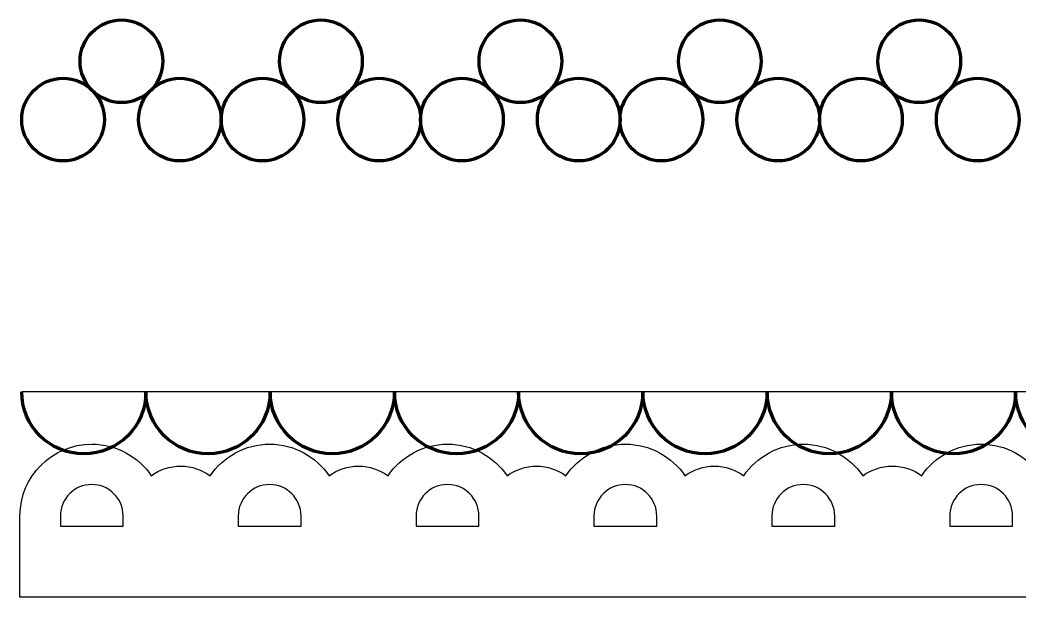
# Model space of a CAD drawing. Header units: centimetres. Extents: x -18.5 to 18.5, y -10.1 to 10.4.
# Drawn here: x -17.93 to -10.27, y -3.81 to 0.62 of the extents above; entities that cross this region are included whole.
import ezdxf

# ---------------------------------------------------------------- set-up
doc = ezdxf.new("R2010")
doc.units = ezdxf.units.CM
doc.header["$MEASUREMENT"] = 0
doc.layers.add('Layer 1', color=7, linetype='Continuous')

msp = doc.modelspace()

# ---------------------------------------------------------------- linework, layer by layer
at = {"layer": 'Layer 1', "color": 7, "lineweight": 211}
for centre, major_axis in [((-17.1543, 0.30248), (0, 0.31686)), ((-15.62509, 0.30248), (0, 0.31686)), ((-14.09587, 0.30248), (0, 0.31686)), ((-12.56666, 0.30248), (0, 0.31686)), ((-11.03745, 0.30248), (0, 0.31686)), ((-17.60205, -0.14524), (0, 0.31686)), ((-16.70655, -0.14524), (0, 0.31686)), ((-16.07284, -0.14524), (0, 0.31686)), ((-15.17733, -0.14524), (0, 0.31686)), ((-14.54363, -0.14524), (0, 0.31686)), ((-13.64812, -0.14524), (0, 0.31686)), ((-13.01442, -0.14524), (0, 0.31686)), ((-12.11893, -0.14524), (0, 0.31684)), ((-11.4852, -0.14524), (0, 0.31686)), ((-10.5897, -0.14524), (0, 0.31686))]:
    msp.add_ellipse(centre, major_axis=major_axis, ratio=1, dxfattribs=at)
at = {"layer": 'Layer 1', "color": 7}
for points, knots in [([(-16.96642, -2.23384), (-16.96642, -2.49686), (-17.17965, -2.71009), (-17.44267, -2.71009), (-17.44267, -2.71009), (-17.70569, -2.71009), (-17.91892, -2.49686), (-17.91892, -2.23384), (-17.91892, -2.23384), (-17.91892, -2.23384), (-16.96642, -2.23384), (-16.96642, -2.23384)], [0, 0, 0, 0, 0.25, 0.25, 0.25, 0.25, 0.5, 0.5, 0.5, 0.5, 1, 1, 1, 1]), ([(-16.96642, -2.23384), (-16.96642, -2.23384), (-16.96642, -2.23384), (-16.96642, -2.23384), (-16.96642, -2.23384), (-16.96642, -2.23384), (-16.96642, -2.23384), (-16.96642, -2.23384)], [0, 0, 0, 0, 0.3333333, 0.3333333, 0.3333333, 0.3333333, 1, 1, 1, 1]), ([(-16.01392, -2.23384), (-16.01392, -2.49686), (-16.22715, -2.71009), (-16.49017, -2.71009), (-16.49017, -2.71009), (-16.75319, -2.71009), (-16.96642, -2.49686), (-16.96642, -2.23384), (-16.96642, -2.23384), (-16.96642, -2.23384), (-16.01392, -2.23384), (-16.01392, -2.23384)], [0, 0, 0, 0, 0.25, 0.25, 0.25, 0.25, 0.5, 0.5, 0.5, 0.5, 1, 1, 1, 1]), ([(-16.01392, -2.23384), (-16.01392, -2.23384), (-16.01392, -2.23384), (-16.01392, -2.23384), (-16.01392, -2.23384), (-16.01392, -2.23384), (-16.01392, -2.23384), (-16.01392, -2.23384)], [0, 0, 0, 0, 0.3333333, 0.3333333, 0.3333333, 0.3333333, 1, 1, 1, 1]), ([(-15.06142, -2.23384), (-15.06142, -2.49686), (-15.27465, -2.71009), (-15.53767, -2.71009), (-15.53767, -2.71009), (-15.80069, -2.71009), (-16.01392, -2.49686), (-16.01392, -2.23384), (-16.01392, -2.23384), (-16.01392, -2.23384), (-15.06142, -2.23384), (-15.06142, -2.23384)], [0, 0, 0, 0, 0.25, 0.25, 0.25, 0.25, 0.5, 0.5, 0.5, 0.5, 1, 1, 1, 1]), ([(-15.06142, -2.23384), (-15.06142, -2.23384), (-15.06142, -2.23384), (-15.06142, -2.23384), (-15.06142, -2.23384), (-15.06142, -2.23384), (-15.06142, -2.23384), (-15.06142, -2.23384)], [0, 0, 0, 0, 0.3333333, 0.3333333, 0.3333333, 0.3333333, 1, 1, 1, 1]), ([(-14.10892, -2.23384), (-14.10892, -2.49686), (-14.32215, -2.71009), (-14.58517, -2.71009), (-14.58517, -2.71009), (-14.84819, -2.71009), (-15.06142, -2.49686), (-15.06142, -2.23384), (-15.06142, -2.23384), (-15.06142, -2.23384), (-14.10892, -2.23384), (-14.10892, -2.23384)], [0, 0, 0, 0, 0.25, 0.25, 0.25, 0.25, 0.5, 0.5, 0.5, 0.5, 1, 1, 1, 1]), ([(-14.10892, -2.23384), (-14.10892, -2.23384), (-14.10892, -2.23384), (-14.10892, -2.23384), (-14.10892, -2.23384), (-14.10892, -2.23384), (-14.10892, -2.23384), (-14.10892, -2.23384)], [0, 0, 0, 0, 0.3333333, 0.3333333, 0.3333333, 0.3333333, 1, 1, 1, 1]), ([(-13.15642, -2.23384), (-13.15642, -2.49686), (-13.36965, -2.71009), (-13.63267, -2.71009), (-13.63267, -2.71009), (-13.89569, -2.71009), (-14.10892, -2.49686), (-14.10892, -2.23384), (-14.10892, -2.23384), (-14.10892, -2.23384), (-13.15642, -2.23384), (-13.15642, -2.23384)], [0, 0, 0, 0, 0.25, 0.25, 0.25, 0.25, 0.5, 0.5, 0.5, 0.5, 1, 1, 1, 1]), ([(-13.15642, -2.23384), (-13.15642, -2.23384), (-13.15642, -2.23384), (-13.15642, -2.23384), (-13.15642, -2.23384), (-13.15642, -2.23384), (-13.15642, -2.23384), (-13.15642, -2.23384)], [0, 0, 0, 0, 0.3333333, 0.3333333, 0.3333333, 0.3333333, 1, 1, 1, 1]), ([(-12.20392, -2.23384), (-12.20392, -2.49686), (-12.41715, -2.71009), (-12.68017, -2.71009), (-12.68017, -2.71009), (-12.94319, -2.71009), (-13.15642, -2.49686), (-13.15642, -2.23384), (-13.15642, -2.23384), (-13.15642, -2.23384), (-12.20392, -2.23384), (-12.20392, -2.23384)], [0, 0, 0, 0, 0.25, 0.25, 0.25, 0.25, 0.5, 0.5, 0.5, 0.5, 1, 1, 1, 1]), ([(-12.20392, -2.23384), (-12.20392, -2.23384), (-12.20392, -2.23384), (-12.20392, -2.23384), (-12.20392, -2.23384), (-12.20392, -2.23384), (-12.20392, -2.23384), (-12.20392, -2.23384)], [0, 0, 0, 0, 0.3333333, 0.3333333, 0.3333333, 0.3333333, 1, 1, 1, 1]), ([(-11.25142, -2.23384), (-11.25142, -2.49686), (-11.46465, -2.71009), (-11.72767, -2.71009), (-11.72767, -2.71009), (-11.99069, -2.71009), (-12.20392, -2.49686), (-12.20392, -2.23384), (-12.20392, -2.23384), (-12.20392, -2.23384), (-11.25142, -2.23384), (-11.25142, -2.23384)], [0, 0, 0, 0, 0.25, 0.25, 0.25, 0.25, 0.5, 0.5, 0.5, 0.5, 1, 1, 1, 1]), ([(-11.25142, -2.23384), (-11.25142, -2.23384), (-11.25142, -2.23384), (-11.25142, -2.23384), (-11.25142, -2.23384), (-11.25142, -2.23384), (-11.25142, -2.23384), (-11.25142, -2.23384)], [0, 0, 0, 0, 0.3333333, 0.3333333, 0.3333333, 0.3333333, 1, 1, 1, 1]), ([(-10.29892, -2.23384), (-10.29892, -2.49686), (-10.51215, -2.71009), (-10.77517, -2.71009), (-10.77517, -2.71009), (-11.03822, -2.71009), (-11.25142, -2.49686), (-11.25142, -2.23384), (-11.25142, -2.23384), (-11.25142, -2.23384), (-10.29892, -2.23384), (-10.29892, -2.23384)], [0, 0, 0, 0, 0.25, 0.25, 0.25, 0.25, 0.5, 0.5, 0.5, 0.5, 1, 1, 1, 1]), ([(-10.29892, -2.23384), (-10.29892, -2.23384), (-10.29892, -2.23384), (-10.29892, -2.23384), (-10.29892, -2.23384), (-10.29892, -2.23384), (-10.29892, -2.23384), (-10.29892, -2.23384)], [0, 0, 0, 0, 0.3333333, 0.3333333, 0.3333333, 0.3333333, 1, 1, 1, 1]), ([(-9.34642, -2.23384), (-9.34642, -2.49686), (-9.55965, -2.71009), (-9.82267, -2.71009), (-9.82267, -2.71009), (-10.08569, -2.71009), (-10.29892, -2.49686), (-10.29892, -2.23384), (-10.29892, -2.23384), (-10.29892, -2.23384), (-9.34642, -2.23384), (-9.34642, -2.23384)], [0, 0, 0, 0, 0.25, 0.25, 0.25, 0.25, 0.5, 0.5, 0.5, 0.5, 1, 1, 1, 1])]:
    msp.add_open_spline(points, degree=3, knots=knots, dxfattribs=at)
at = {"layer": 'Layer 1', "lineweight": 211}
for points in [[(-16.96642, -2.23384), (-16.96642, -2.49686), (-17.17965, -2.71009), (-17.44267, -2.71009), (-17.44267, -2.71009), (-17.70569, -2.71009), (-17.91892, -2.49686), (-17.91892, -2.23384)], [(-16.96642, -2.23384), (-16.96642, -2.23384), (-16.96642, -2.23384), (-16.96642, -2.23384), (-16.96642, -2.23384), (-16.96642, -2.23384), (-16.96642, -2.23384), (-16.96642, -2.23384)], [(-16.01392, -2.23384), (-16.01392, -2.49686), (-16.22715, -2.71009), (-16.49017, -2.71009), (-16.49017, -2.71009), (-16.75319, -2.71009), (-16.96642, -2.49686), (-16.96642, -2.23384)], [(-16.01392, -2.23384), (-16.01392, -2.23384), (-16.01392, -2.23384), (-16.01392, -2.23384), (-16.01392, -2.23384), (-16.01392, -2.23384), (-16.01392, -2.23384), (-16.01392, -2.23384)], [(-15.06142, -2.23384), (-15.06142, -2.49686), (-15.27465, -2.71009), (-15.53767, -2.71009), (-15.53767, -2.71009), (-15.80069, -2.71009), (-16.01392, -2.49686), (-16.01392, -2.23384)], [(-15.06142, -2.23384), (-15.06142, -2.23384), (-15.06142, -2.23384), (-15.06142, -2.23384), (-15.06142, -2.23384), (-15.06142, -2.23384), (-15.06142, -2.23384), (-15.06142, -2.23384)], [(-14.10892, -2.23384), (-14.10892, -2.49686), (-14.32215, -2.71009), (-14.58517, -2.71009), (-14.58517, -2.71009), (-14.84819, -2.71009), (-15.06142, -2.49686), (-15.06142, -2.23384)], [(-14.10892, -2.23384), (-14.10892, -2.23384), (-14.10892, -2.23384), (-14.10892, -2.23384), (-14.10892, -2.23384), (-14.10892, -2.23384), (-14.10892, -2.23384), (-14.10892, -2.23384)], [(-13.15642, -2.23384), (-13.15642, -2.49686), (-13.36965, -2.71009), (-13.63267, -2.71009), (-13.63267, -2.71009), (-13.89569, -2.71009), (-14.10892, -2.49686), (-14.10892, -2.23384)], [(-13.15642, -2.23384), (-13.15642, -2.23384), (-13.15642, -2.23384), (-13.15642, -2.23384), (-13.15642, -2.23384), (-13.15642, -2.23384), (-13.15642, -2.23384), (-13.15642, -2.23384)], [(-12.20392, -2.23384), (-12.20392, -2.49686), (-12.41715, -2.71009), (-12.68017, -2.71009), (-12.68017, -2.71009), (-12.94319, -2.71009), (-13.15642, -2.49686), (-13.15642, -2.23384)], [(-12.20392, -2.23384), (-12.20392, -2.23384), (-12.20392, -2.23384), (-12.20392, -2.23384), (-12.20392, -2.23384), (-12.20392, -2.23384), (-12.20392, -2.23384), (-12.20392, -2.23384)], [(-11.25142, -2.23384), (-11.25142, -2.49686), (-11.46465, -2.71009), (-11.72767, -2.71009), (-11.72767, -2.71009), (-11.99069, -2.71009), (-12.20392, -2.49686), (-12.20392, -2.23384)], [(-11.25142, -2.23384), (-11.25142, -2.23384), (-11.25142, -2.23384), (-11.25142, -2.23384), (-11.25142, -2.23384), (-11.25142, -2.23384), (-11.25142, -2.23384), (-11.25142, -2.23384)], [(-10.29892, -2.23384), (-10.29892, -2.49686), (-10.51215, -2.71009), (-10.77517, -2.71009), (-10.77517, -2.71009), (-11.03822, -2.71009), (-11.25142, -2.49686), (-11.25142, -2.23384)], [(-10.29892, -2.23384), (-10.29892, -2.23384), (-10.29892, -2.23384), (-10.29892, -2.23384), (-10.29892, -2.23384), (-10.29892, -2.23384), (-10.29892, -2.23384), (-10.29892, -2.23384)], [(-9.34642, -2.23384), (-9.34642, -2.49686), (-9.55965, -2.71009), (-9.82267, -2.71009), (-9.82267, -2.71009), (-10.08569, -2.71009), (-10.29892, -2.49686), (-10.29892, -2.23384)]]:
    msp.add_open_spline(points, degree=3, knots=[0, 0, 0, 0, 0.3333333, 0.3333333, 0.3333333, 0.3333333, 1, 1, 1, 1], dxfattribs=at)
at = {"layer": 'Layer 1'}
for points, knots in [([(4.43819, -2.63566), (4.24856, -2.63566), (4.08111, -2.73202), (3.98207, -2.87831), (3.98207, -2.87831), (3.9169, -2.83034), (3.83872, -2.80401), (3.75627, -2.80401), (3.75627, -2.80401), (3.67391, -2.80401), (3.59567, -2.83031), (3.53058, -2.87831), (3.53058, -2.87831), (3.43149, -2.73202), (3.26399, -2.63566), (3.07444, -2.63566), (3.07444, -2.63566), (2.88479, -2.63566), (2.71723, -2.7321), (2.61817, -2.87844), (2.61817, -2.87844), (2.55488, -2.83187), (2.47701, -2.80401), (2.39256, -2.80401), (2.39256, -2.80401), (2.31012, -2.80401), (2.23196, -2.83031), (2.16679, -2.87831), (2.16679, -2.87831), (2.06778, -2.73202), (1.90025, -2.63566), (1.71073, -2.63566), (1.71073, -2.63566), (1.52105, -2.63566), (1.35349, -2.7321), (1.25446, -2.87844), (1.25446, -2.87844), (1.19115, -2.83187), (1.11328, -2.80401), (1.02882, -2.80401), (1.02882, -2.80401), (0.94646, -2.80401), (0.86822, -2.83031), (0.8031, -2.87831), (0.8031, -2.87831), (0.70404, -2.73202), (0.53653, -2.63566), (0.34698, -2.63566), (0.34698, -2.63566), (0.15733, -2.63566), (-0.01026, -2.7321), (-0.10929, -2.87844), (-0.10929, -2.87844), (-0.1726, -2.83187), (-0.25045, -2.80401), (-0.33493, -2.80401), (-0.33493, -2.80401), (-0.41735, -2.80401), (-0.49553, -2.83031), (-0.56067, -2.87831), (-0.56067, -2.87831), (-0.6597, -2.73202), (-0.82721, -2.63566), (-1.01676, -2.63566), (-1.01676, -2.63566), (-1.20639, -2.63566), (-1.37395, -2.7321), (-1.47298, -2.87844), (-1.47298, -2.87844), (-1.53629, -2.83187), (-1.61419, -2.80401), (-1.69862, -2.80401), (-1.69862, -2.80401), (-1.78104, -2.80401), (-1.85925, -2.83031), (-1.92436, -2.87831), (-1.92436, -2.87831), (-2.02339, -2.73202), (-2.19095, -2.63566), (-2.38048, -2.63566), (-2.38048, -2.63566), (-2.57008, -2.63566), (-2.73754, -2.73202), (-2.8366, -2.87831), (-2.8366, -2.87831), (-2.90177, -2.83034), (-2.97995, -2.80401), (-3.06237, -2.80401), (-3.06237, -2.80401), (-3.14481, -2.80401), (-3.223, -2.83031), (-3.28811, -2.87831), (-3.28811, -2.87831), (-3.38714, -2.73202), (-3.55465, -2.63566), (-3.74423, -2.63566), (-3.74423, -2.63566), (-3.93388, -2.63566), (-4.10144, -2.73207), (-4.20045, -2.87844), (-4.20045, -2.87844), (-4.26379, -2.83187), (-4.34166, -2.80401), (-4.42611, -2.80401), (-4.42611, -2.80401), (-4.51051, -2.80401), (-4.58841, -2.83187), (-4.65175, -2.87844), (-4.65175, -2.87844), (-4.75078, -2.7321), (-4.91834, -2.63566), (-5.10797, -2.63566), (-5.10797, -2.63566), (-5.2976, -2.63566), (-5.46516, -2.73207), (-5.56419, -2.87844), (-5.56419, -2.87844), (-5.62753, -2.83187), (-5.70537, -2.80401), (-5.78985, -2.80401), (-5.78985, -2.80401), (-5.87221, -2.80401), (-5.95045, -2.83031), (-6.01557, -2.87831), (-6.01557, -2.87831), (-6.11463, -2.73202), (-6.28208, -2.63566), (-6.47169, -2.63566), (-6.47169, -2.63566), (-6.66124, -2.63566), (-6.82875, -2.73202), (-6.92781, -2.87831), (-6.92781, -2.87831), (-6.99295, -2.83034), (-7.07116, -2.80401), (-7.15361, -2.80401), (-7.15361, -2.80401), (-7.236, -2.80401), (-7.31419, -2.83031), (-7.37933, -2.87831), (-7.37933, -2.87831), (-7.47839, -2.73202), (-7.64587, -2.63566), (-7.83545, -2.63566), (-7.83545, -2.63566), (-8.02503, -2.63566), (-8.19251, -2.73202), (-8.29159, -2.87834), (-8.29159, -2.87834), (-8.35673, -2.83034), (-8.43491, -2.80402), (-8.51736, -2.80402), (-8.51736, -2.80402), (-8.60179, -2.80402), (-8.67968, -2.83188), (-8.743, -2.87845), (-8.743, -2.87845), (-8.84203, -2.73208), (-9.00957, -2.63567), (-9.19922, -2.63567), (-9.19922, -2.63567), (-9.38879, -2.63567), (-9.55628, -2.73203), (-9.65534, -2.87835), (-9.65534, -2.87835), (-9.72051, -2.83035), (-9.79869, -2.80403), (-9.88111, -2.80403), (-9.88111, -2.80403), (-9.96557, -2.80403), (-10.04343, -2.83189), (-10.10675, -2.87846), (-10.10675, -2.87846), (-10.20581, -2.73209), (-10.37334, -2.63568), (-10.563, -2.63568), (-10.563, -2.63568), (-10.7526, -2.63568), (-10.92008, -2.73204), (-11.01912, -2.87833), (-11.01912, -2.87833), (-11.08426, -2.83036), (-11.16247, -2.80403), (-11.24489, -2.80403), (-11.24489, -2.80403), (-11.32932, -2.80403), (-11.40721, -2.83189), (-11.47055, -2.87846), (-11.47055, -2.87846), (-11.56958, -2.73212), (-11.73712, -2.63568), (-11.92674, -2.63568), (-11.92674, -2.63568), (-12.11639, -2.63568), (-12.28393, -2.73212), (-12.38296, -2.87846), (-12.38296, -2.87846), (-12.4463, -2.83189), (-12.52417, -2.80403), (-12.6086, -2.80403), (-12.6086, -2.80403), (-12.69303, -2.80403), (-12.77092, -2.83189), (-12.83426, -2.87846), (-12.83426, -2.87846), (-12.93329, -2.73212), (-13.10083, -2.63568), (-13.29048, -2.63568), (-13.29048, -2.63568), (-13.48011, -2.63568), (-13.64767, -2.73209), (-13.74673, -2.87846), (-13.74673, -2.87846), (-13.81004, -2.83189), (-13.88791, -2.80403), (-13.97237, -2.80403), (-13.97237, -2.80403), (-14.0568, -2.80403), (-14.13469, -2.83189), (-14.19801, -2.87846), (-14.19801, -2.87846), (-14.29704, -2.73212), (-14.46458, -2.63568), (-14.65423, -2.63568), (-14.65423, -2.63568), (-14.84388, -2.63568), (-15.01142, -2.73209), (-15.11048, -2.87846), (-15.11048, -2.87846), (-15.17379, -2.83189), (-15.25166, -2.80403), (-15.33612, -2.80403), (-15.33612, -2.80403), (-15.41856, -2.80403), (-15.49678, -2.83033), (-15.56192, -2.87833), (-15.56192, -2.87833), (-15.66098, -2.73204), (-15.82846, -2.63568), (-16.01804, -2.63568), (-16.01804, -2.63568), (-16.20767, -2.63568), (-16.37523, -2.73209), (-16.47426, -2.87846), (-16.47426, -2.87846), (-16.5376, -2.83189), (-16.61544, -2.80403), (-16.6999, -2.80403), (-16.6999, -2.80403), (-16.78234, -2.80403), (-16.8605, -2.83033), (-16.92567, -2.87833), (-16.92567, -2.87833), (-17.0247, -2.73204), (-17.19218, -2.63568), (-17.38173, -2.63568), (-17.38173, -2.63568), (-17.68526, -2.63568), (-17.93222, -2.88264), (-17.93222, -3.18617), (-17.93222, -3.18617), (-17.93222, -3.18617), (-17.93222, -3.80879), (-17.93222, -3.80879), (-17.93222, -3.80879), (-17.93222, -3.80879), (4.98807, -3.80877), (4.98807, -3.80877), (4.98807, -3.80877), (4.98807, -3.80877), (4.98807, -3.18615), (4.98807, -3.18615), (4.98807, -3.18615), (4.98807, -3.18615), (4.98887, -3.18615), (4.98887, -3.18615), (4.98887, -3.18615), (4.98865, -2.88262), (4.74169, -2.63566), (4.43819, -2.63566)], [0, 0, 0, 0, 0.0140845, 0.0140845, 0.0140845, 0.0140845, 0.028169, 0.028169, 0.028169, 0.028169, 0.0422535, 0.0422535, 0.0422535, 0.0422535, 0.056338, 0.056338, 0.056338, 0.056338, 0.0704225, 0.0704225, 0.0704225, 0.0704225, 0.084507, 0.084507, 0.084507, 0.084507, 0.0985915, 0.0985915, 0.0985915, 0.0985915, 0.1126761, 0.1126761, 0.1126761, 0.1126761, 0.1267606, 0.1267606, 0.1267606, 0.1267606, 0.1408451, 0.1408451, 0.1408451, 0.1408451, 0.1549296, 0.1549296, 0.1549296, 0.1549296, 0.1690141, 0.1690141, 0.1690141, 0.1690141, 0.1830986, 0.1830986, 0.1830986, 0.1830986, 0.1971831, 0.1971831, 0.1971831, 0.1971831, 0.2112676, 0.2112676, 0.2112676, 0.2112676, 0.2253521, 0.2253521, 0.2253521, 0.2253521, 0.2394366, 0.2394366, 0.2394366, 0.2394366, 0.2535211, 0.2535211, 0.2535211, 0.2535211, 0.2676056, 0.2676056, 0.2676056, 0.2676056, 0.2816901, 0.2816901, 0.2816901, 0.2816901, 0.2957746, 0.2957746, 0.2957746, 0.2957746, 0.3098592, 0.3098592, 0.3098592, 0.3098592, 0.3239437, 0.3239437, 0.3239437, 0.3239437, 0.3380282, 0.3380282, 0.3380282, 0.3380282, 0.3521127, 0.3521127, 0.3521127, 0.3521127, 0.3661972, 0.3661972, 0.3661972, 0.3661972, 0.3802817, 0.3802817, 0.3802817, 0.3802817, 0.3943662, 0.3943662, 0.3943662, 0.3943662, 0.4084507, 0.4084507, 0.4084507, 0.4084507, 0.4225352, 0.4225352, 0.4225352, 0.4225352, 0.4366197, 0.4366197, 0.4366197, 0.4366197, 0.4507042, 0.4507042, 0.4507042, 0.4507042, 0.4647887, 0.4647887, 0.4647887, 0.4647887, 0.4788732, 0.4788732, 0.4788732, 0.4788732, 0.4929577, 0.4929577, 0.4929577, 0.4929577, 0.5070423, 0.5070423, 0.5070423, 0.5070423, 0.5211268, 0.5211268, 0.5211268, 0.5211268, 0.5352113, 0.5352113, 0.5352113, 0.5352113, 0.5492958, 0.5492958, 0.5492958, 0.5492958, 0.5633803, 0.5633803, 0.5633803, 0.5633803, 0.5774648, 0.5774648, 0.5774648, 0.5774648, 0.5915493, 0.5915493, 0.5915493, 0.5915493, 0.6056338, 0.6056338, 0.6056338, 0.6056338, 0.6197183, 0.6197183, 0.6197183, 0.6197183, 0.6338028, 0.6338028, 0.6338028, 0.6338028, 0.6478873, 0.6478873, 0.6478873, 0.6478873, 0.6619718, 0.6619718, 0.6619718, 0.6619718, 0.6760563, 0.6760563, 0.6760563, 0.6760563, 0.6901408, 0.6901408, 0.6901408, 0.6901408, 0.7042254, 0.7042254, 0.7042254, 0.7042254, 0.7183099, 0.7183099, 0.7183099, 0.7183099, 0.7323944, 0.7323944, 0.7323944, 0.7323944, 0.7464789, 0.7464789, 0.7464789, 0.7464789, 0.7605634, 0.7605634, 0.7605634, 0.7605634, 0.7746479, 0.7746479, 0.7746479, 0.7746479, 0.7887324, 0.7887324, 0.7887324, 0.7887324, 0.8028169, 0.8028169, 0.8028169, 0.8028169, 0.8169014, 0.8169014, 0.8169014, 0.8169014, 0.8309859, 0.8309859, 0.8309859, 0.8309859, 0.8450704, 0.8450704, 0.8450704, 0.8450704, 0.8591549, 0.8591549, 0.8591549, 0.8591549, 0.8732394, 0.8732394, 0.8732394, 0.8732394, 0.8873239, 0.8873239, 0.8873239, 0.8873239, 0.9014085, 0.9014085, 0.9014085, 0.9014085, 0.915493, 0.915493, 0.915493, 0.915493, 0.9295775, 0.9295775, 0.9295775, 0.9295775, 0.943662, 0.943662, 0.943662, 0.943662, 0.9577465, 0.9577465, 0.9577465, 0.9577465, 0.971831, 0.971831, 0.971831, 0.971831, 1, 1, 1, 1]), ([(-17.14118, -3.2655), (-17.14118, -3.2655), (-17.22055, -3.2655), (-17.22055, -3.2655), (-17.22055, -3.2655), (-17.22055, -3.2655), (-17.54321, -3.2655), (-17.54321, -3.2655), (-17.54321, -3.2655), (-17.54321, -3.2655), (-17.62259, -3.2655), (-17.62259, -3.2655), (-17.62259, -3.2655), (-17.62259, -3.2655), (-17.62259, -3.18612), (-17.62259, -3.18612), (-17.62259, -3.18612), (-17.62259, -3.05338), (-17.51459, -2.9454), (-17.38185, -2.9454), (-17.38185, -2.9454), (-17.24913, -2.9454), (-17.14116, -3.05338), (-17.14116, -3.18612), (-17.14116, -3.18612), (-17.14116, -3.18612), (-17.14115, -3.2655), (-17.14115, -3.2655), (-17.14115, -3.2655), (-17.14115, -3.2655), (-17.14118, -3.2655), (-17.14118, -3.2655)], [0, 0, 0, 0, 0.1111111, 0.1111111, 0.1111111, 0.1111111, 0.2222222, 0.2222222, 0.2222222, 0.2222222, 0.3333333, 0.3333333, 0.3333333, 0.3333333, 0.4444444, 0.4444444, 0.4444444, 0.4444444, 0.5555556, 0.5555556, 0.5555556, 0.5555556, 0.6666667, 0.6666667, 0.6666667, 0.6666667, 0.7777778, 0.7777778, 0.7777778, 0.7777778, 1, 1, 1, 1]), ([(-15.77743, -3.2655), (-15.77743, -3.2655), (-15.85681, -3.2655), (-15.85681, -3.2655), (-15.85681, -3.2655), (-15.85681, -3.2655), (-16.17952, -3.2655), (-16.17952, -3.2655), (-16.17952, -3.2655), (-16.17952, -3.2655), (-16.2589, -3.2655), (-16.2589, -3.2655), (-16.2589, -3.2655), (-16.2589, -3.2655), (-16.2589, -3.18612), (-16.2589, -3.18612), (-16.2589, -3.18612), (-16.2589, -3.05338), (-16.1509, -2.9454), (-16.01816, -2.9454), (-16.01816, -2.9454), (-15.88542, -2.9454), (-15.77744, -3.05338), (-15.77744, -3.18612), (-15.77744, -3.18612), (-15.77744, -3.18612), (-15.77743, -3.2655), (-15.77743, -3.2655)], [0, 0, 0, 0, 0.125, 0.125, 0.125, 0.125, 0.25, 0.25, 0.25, 0.25, 0.375, 0.375, 0.375, 0.375, 0.5, 0.5, 0.5, 0.5, 0.625, 0.625, 0.625, 0.625, 0.75, 0.75, 0.75, 0.75, 1, 1, 1, 1]), ([(-14.41367, -3.2655), (-14.41367, -3.2655), (-14.49304, -3.2655), (-14.49304, -3.2655), (-14.49304, -3.2655), (-14.49304, -3.2655), (-14.81573, -3.2655), (-14.81573, -3.2655), (-14.81573, -3.2655), (-14.81573, -3.2655), (-14.8951, -3.2655), (-14.8951, -3.2655), (-14.8951, -3.2655), (-14.8951, -3.2655), (-14.8951, -3.18612), (-14.8951, -3.18612), (-14.8951, -3.18612), (-14.8951, -3.05338), (-14.7871, -2.9454), (-14.65436, -2.9454), (-14.65436, -2.9454), (-14.52164, -2.9454), (-14.41367, -3.05338), (-14.41367, -3.18612), (-14.41367, -3.18612), (-14.41367, -3.18612), (-14.41367, -3.2655), (-14.41367, -3.2655)], [0, 0, 0, 0, 0.125, 0.125, 0.125, 0.125, 0.25, 0.25, 0.25, 0.25, 0.375, 0.375, 0.375, 0.375, 0.5, 0.5, 0.5, 0.5, 0.625, 0.625, 0.625, 0.625, 0.75, 0.75, 0.75, 0.75, 1, 1, 1, 1]), ([(-13.04992, -3.2655), (-13.04992, -3.2655), (-13.1293, -3.2655), (-13.1293, -3.2655), (-13.1293, -3.2655), (-13.1293, -3.2655), (-13.45198, -3.2655), (-13.45198, -3.2655), (-13.45198, -3.2655), (-13.45198, -3.2655), (-13.53136, -3.2655), (-13.53136, -3.2655), (-13.53136, -3.2655), (-13.53136, -3.2655), (-13.53136, -3.18612), (-13.53136, -3.18612), (-13.53136, -3.18612), (-13.53136, -3.05338), (-13.42336, -2.9454), (-13.29064, -2.9454), (-13.29064, -2.9454), (-13.15792, -2.9454), (-13.04992, -3.05338), (-13.04992, -3.18612), (-13.04992, -3.18612), (-13.04992, -3.18612), (-13.04992, -3.2655), (-13.04992, -3.2655)], [0, 0, 0, 0, 0.125, 0.125, 0.125, 0.125, 0.25, 0.25, 0.25, 0.25, 0.375, 0.375, 0.375, 0.375, 0.5, 0.5, 0.5, 0.5, 0.625, 0.625, 0.625, 0.625, 0.75, 0.75, 0.75, 0.75, 1, 1, 1, 1]), ([(-11.68618, -3.2655), (-11.68618, -3.2655), (-11.76556, -3.2655), (-11.76556, -3.2655), (-11.76556, -3.2655), (-11.76556, -3.2655), (-12.08822, -3.2655), (-12.08822, -3.2655), (-12.08822, -3.2655), (-12.08822, -3.2655), (-12.16759, -3.2655), (-12.16759, -3.2655), (-12.16759, -3.2655), (-12.16759, -3.2655), (-12.16759, -3.18612), (-12.16759, -3.18612), (-12.16759, -3.18612), (-12.16759, -3.05338), (-12.05961, -2.9454), (-11.92687, -2.9454), (-11.92687, -2.9454), (-11.79415, -2.9454), (-11.68618, -3.05338), (-11.68618, -3.18612), (-11.68618, -3.18612), (-11.68618, -3.18612), (-11.68618, -3.2655), (-11.68618, -3.2655)], [0, 0, 0, 0, 0.125, 0.125, 0.125, 0.125, 0.25, 0.25, 0.25, 0.25, 0.375, 0.375, 0.375, 0.375, 0.5, 0.5, 0.5, 0.5, 0.625, 0.625, 0.625, 0.625, 0.75, 0.75, 0.75, 0.75, 1, 1, 1, 1]), ([(-10.32241, -3.2655), (-10.32241, -3.2655), (-10.40179, -3.2655), (-10.40179, -3.2655), (-10.40179, -3.2655), (-10.40179, -3.2655), (-10.72447, -3.2655), (-10.72447, -3.2655), (-10.72447, -3.2655), (-10.72447, -3.2655), (-10.80385, -3.2655), (-10.80385, -3.2655), (-10.80385, -3.2655), (-10.80385, -3.2655), (-10.80385, -3.18612), (-10.80385, -3.18612), (-10.80385, -3.18612), (-10.80385, -3.05338), (-10.69587, -2.9454), (-10.56313, -2.9454), (-10.56313, -2.9454), (-10.43039, -2.9454), (-10.32241, -3.05338), (-10.32241, -3.18612), (-10.32241, -3.18612), (-10.32241, -3.18612), (-10.32241, -3.2655), (-10.32241, -3.2655)], [0, 0, 0, 0, 0.125, 0.125, 0.125, 0.125, 0.25, 0.25, 0.25, 0.25, 0.375, 0.375, 0.375, 0.375, 0.5, 0.5, 0.5, 0.5, 0.625, 0.625, 0.625, 0.625, 0.75, 0.75, 0.75, 0.75, 1, 1, 1, 1])]:
    msp.add_open_spline(points, degree=3, knots=knots, dxfattribs=at)

doc.saveas('drawing.dxf')
